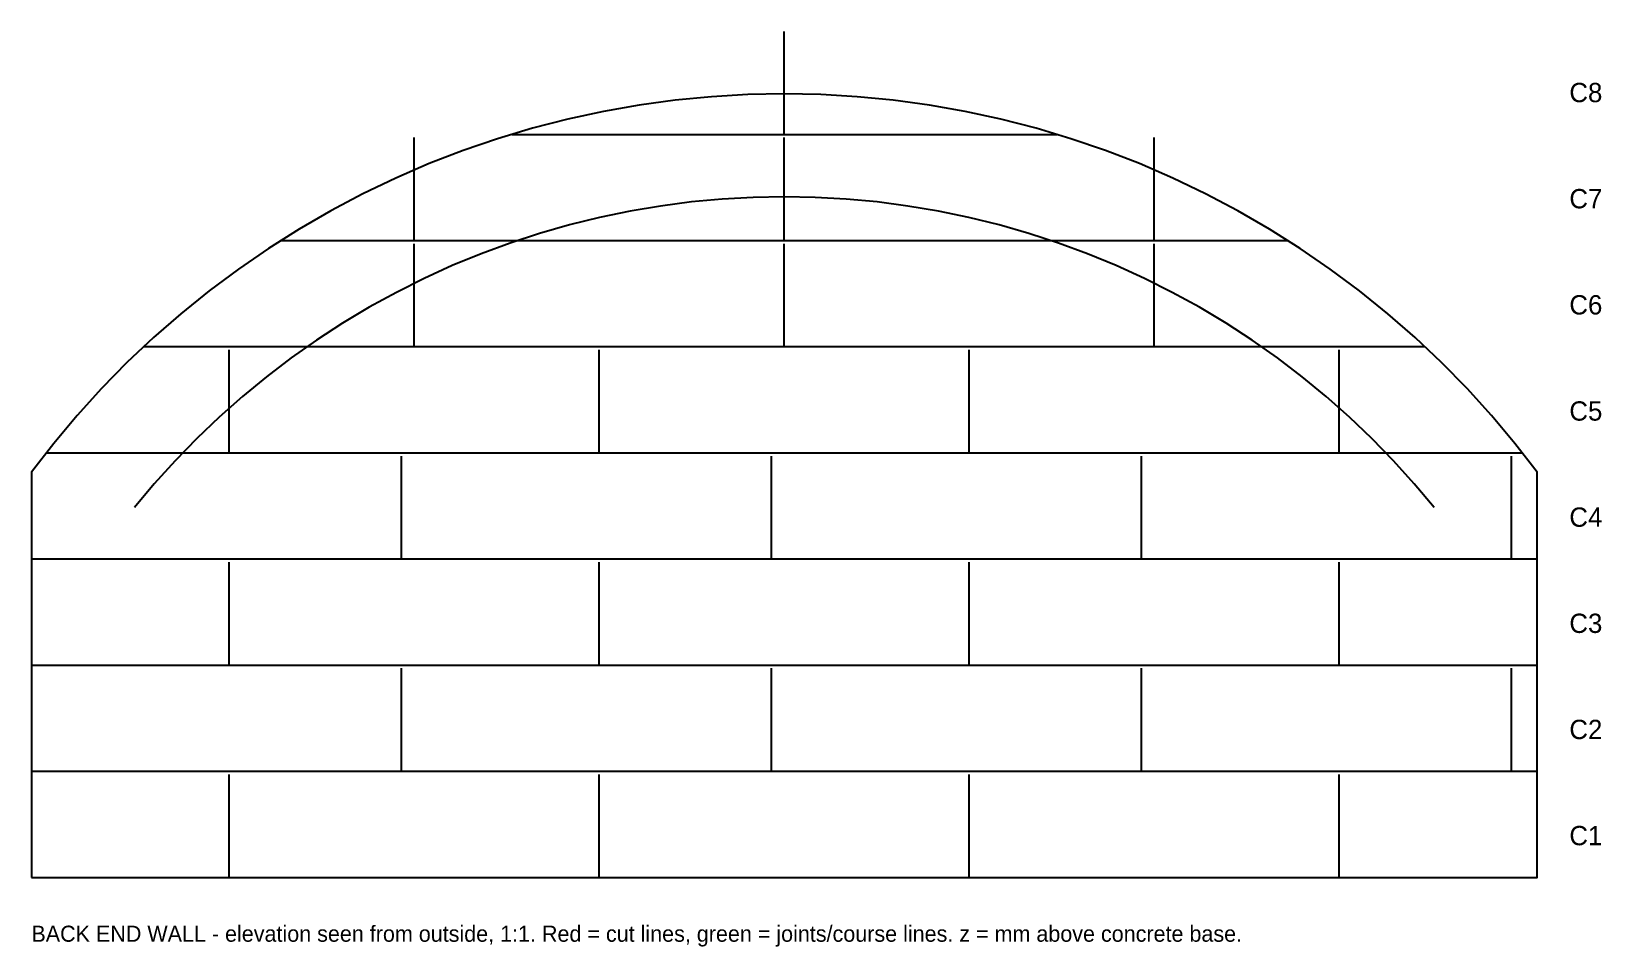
# Model space of a CAD drawing. Header units: millimetres. Extents: x -468 to 508, y 82 to 651.
import ezdxf

# ---------------------------------------------------------------- set-up
doc = ezdxf.new("R2010")
doc.units = ezdxf.units.MM
for name, color, linetype in [('CUT', 1, 'Continuous'), ('MARK', 3, 'Continuous'), ('TEXT', 7, 'Continuous')]:
    doc.layers.add(name, color=color, linetype=linetype)

msp = doc.modelspace()

# ---------------------------------------------------------------- linework, layer by layer
at = {"layer": 'CUT'}
msp.add_lwpolyline([(-468, 125), (468, 125), (468, 376.86), (454.15, 394.77), (439.61, 412.12), (424.42, 428.89), (408.58, 445.06), (392.13, 460.61), (375.09, 475.5), (357.48, 489.72), (339.33, 503.25), (320.67, 516.06), (301.53, 528.14), (281.93, 539.47), (261.91, 550.03), (241.5, 559.8), (220.72, 568.77), (199.6, 576.93), (178.19, 584.27), (156.51, 590.76), (134.59, 596.41), (112.47, 601.21), (90.18, 605.15), (67.75, 608.21), (45.23, 610.4), (22.63, 611.72), (0, 612.16), (-22.63, 611.72), (-45.23, 610.4), (-67.75, 608.21), (-90.18, 605.15), (-112.47, 601.21), (-134.59, 596.41), (-156.51, 590.76), (-178.19, 584.27), (-199.6, 576.93), (-220.72, 568.77), (-241.5, 559.8), (-261.91, 550.03), (-281.93, 539.47), (-301.53, 528.14), (-320.67, 516.06), (-339.33, 503.25), (-357.48, 489.72), (-375.09, 475.5), (-392.13, 460.61), (-408.58, 445.06), (-424.42, 428.89), (-439.61, 412.12), (-454.15, 394.77), (-468, 376.86)], close=True, dxfattribs=at)
at = {"layer": 'MARK'}
for p, q in [((0, 587), (0, 651)), ((-169.44, 587), (169.44, 587)), ((-230, 521), (-230, 585)), ((0, 521), (0, 585)), ((230, 521), (230, 585)), ((-313.04, 521), (313.04, 521)), ((-230, 455), (-230, 519)), ((0, 455), (0, 519)), ((230, 455), (230, 519)), ((-398.21, 455), (398.21, 455)), ((-345, 389), (-345, 453)), ((-115, 389), (-115, 453)), ((115, 389), (115, 453)), ((345, 389), (345, 453)), ((-458.73, 389), (458.73, 389)), ((-238, 323), (-238, 387)), ((-8, 323), (-8, 387)), ((222, 323), (222, 387)), ((452, 323), (452, 387)), ((-468, 323), (468, 323)), ((-345, 257), (-345, 321)), ((-115, 257), (-115, 321)), ((115, 257), (115, 321)), ((345, 257), (345, 321)), ((-468, 257), (468, 257)), ((-238, 191), (-238, 255)), ((-8, 191), (-8, 255)), ((222, 191), (222, 255)), ((452, 191), (452, 255)), ((-468, 191), (468, 191)), ((-345, 125), (-345, 189)), ((-115, 125), (-115, 189)), ((115, 125), (115, 189)), ((345, 125), (345, 189)), ((-468, 125), (468, 125))]:
    msp.add_line(p, q, dxfattribs=at)
msp.add_lwpolyline([(404, 355), (391.61, 369.79), (378.68, 384.1), (365.23, 397.93), (351.27, 411.24), (336.83, 424.03), (321.92, 436.28), (306.57, 447.96), (290.79, 459.06), (274.62, 469.57), (258.06, 479.47), (241.15, 488.74), (223.9, 497.39), (206.35, 505.38), (188.51, 512.72), (170.41, 519.39), (152.07, 525.39), (133.52, 530.69), (114.79, 535.31), (95.9, 539.22), (76.88, 542.44), (57.76, 544.94), (38.55, 546.73), (19.29, 547.8), (0, 548.16), (-19.29, 547.8), (-38.55, 546.73), (-57.76, 544.94), (-76.88, 542.44), (-95.9, 539.22), (-114.79, 535.31), (-133.52, 530.69), (-152.07, 525.39), (-170.41, 519.39), (-188.51, 512.72), (-206.35, 505.38), (-223.9, 497.39), (-241.15, 488.74), (-258.06, 479.47), (-274.62, 469.57), (-290.79, 459.06), (-306.57, 447.96), (-321.92, 436.28), (-336.83, 424.03), (-351.27, 411.24), (-365.23, 397.93), (-378.68, 384.1), (-391.61, 369.79), (-404, 355)], dxfattribs=at)

# ---------------------------------------------------------------- texts
at = {"layer": 'TEXT'}
for s, height, p in [('C8', 12, (488, 607)), ('C7', 12, (488, 541)), ('C6', 12, (488, 475)), ('C5', 12, (488, 409)), ('C4', 12, (488, 343)), ('C3', 12, (488, 277)), ('C2', 12, (488, 211)), ('C1', 12, (488, 145)), ('BACK END WALL - elevation seen from outside, 1:1. Red = cut lines, green = joints/course lines. z = mm above concrete base.', 10, (-468, 85))]:
    msp.add_text(s, height=height, dxfattribs=at).set_placement(p)

doc.saveas('drawing.dxf')
